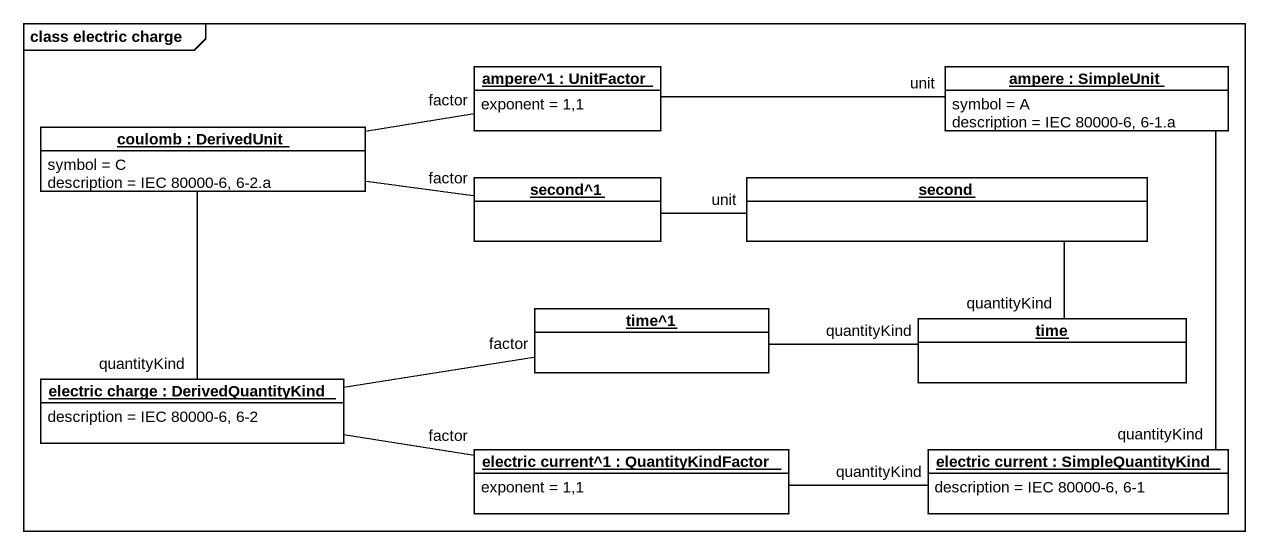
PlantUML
@startuml
mainframe class electric charge
hide circle
hide empty members
object "ampere^1 : UnitFactor" as ampere_1 #FFFFFF {
  exponent = 1,1
}
object "ampere : SimpleUnit" as ampere #FFFFFF {
  symbol = A
  description = IEC 80000-6, 6-1.a
}
object "coulomb : DerivedUnit" as coulomb #FFFFFF {
  symbol = C
  description = IEC 80000-6, 6-2.a
}
object "second^1" as second_1 #FFFFFF
object second #FFFFFF
object "time^1" as time_1 #FFFFFF
object time #FFFFFF
object "electric charge : DerivedQuantityKind" as electric_charge #FFFFFF {
  description = IEC 80000-6, 6-2
}
object "electric current^1 : QuantityKindFactor" as electric_current_1 #FFFFFF {
  exponent = 1,1
}
object "electric current : SimpleQuantityKind" as electric_current #FFFFFF {
  description = IEC 80000-6, 6-1
}
ampere_1 -left- coulomb : factor
ampere -left- ampere_1 : unit
ampere -- electric_current : quantityKind
coulomb -- electric_charge : quantityKind
second_1 -left- coulomb : factor
second -left- second_1 : unit
second -- time : quantityKind
time_1 -left- electric_charge : factor
time -left- time_1 : quantityKind
electric_current_1 -left- electric_charge : factor
electric_current -left- electric_current_1 : quantityKind
@enduml
